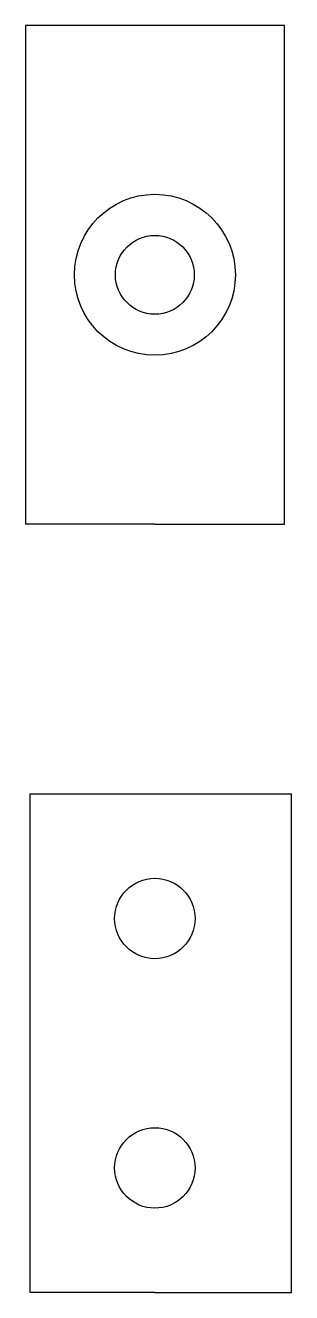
# Model space of a CAD drawing. Header units: millimetres. Extents: x -8.1 to 8.5, y 2.2 to 81.
import ezdxf

# ---------------------------------------------------------------- set-up
doc = ezdxf.new("R2010")
doc.units = ezdxf.units.MM
doc.layers.get('0').update_dxf_attribs({"true_color": 0xc2ced6})

# ---------------------------------------------------------------- blocks, each defined once
blk = doc.blocks.new('mount_front')
for p, q in [((8.05, 81), (-8.05, 81)), ((-8.05, 81), (-8.05, 50)), ((8.05, 50), (8.05, 81)), ((0, 50), (-8.05, 50)), ((0, 50), (8.05, 50))]:
    blk.add_line(p, q)
for radius in [5, 2.45]:
    blk.add_circle((0, 65.5), radius)

msp = doc.modelspace()

# ---------------------------------------------------------------- linework, layer by layer
for p, q in [((-7.75, 2.25), (-7.75, 33.25)), ((-7.75, 33.25), (8.5, 33.25)), ((8.5, 25.5), (8.5, 33.25)), ((8.5, 10), (8.5, 25.5)), ((8.5, 2.25), (8.5, 10)), ((0, 2.25), (-7.75, 2.25)), ((0, 2.25), (8.5, 2.25))]:
    msp.add_line(p, q)
for centre in [(0, 25.5), (0, 10)]:
    msp.add_circle(centre, 2.5)

# ---------------------------------------------------------------- block references
msp.add_blockref('mount_front', (0, 0))

doc.saveas('drawing.dxf')
